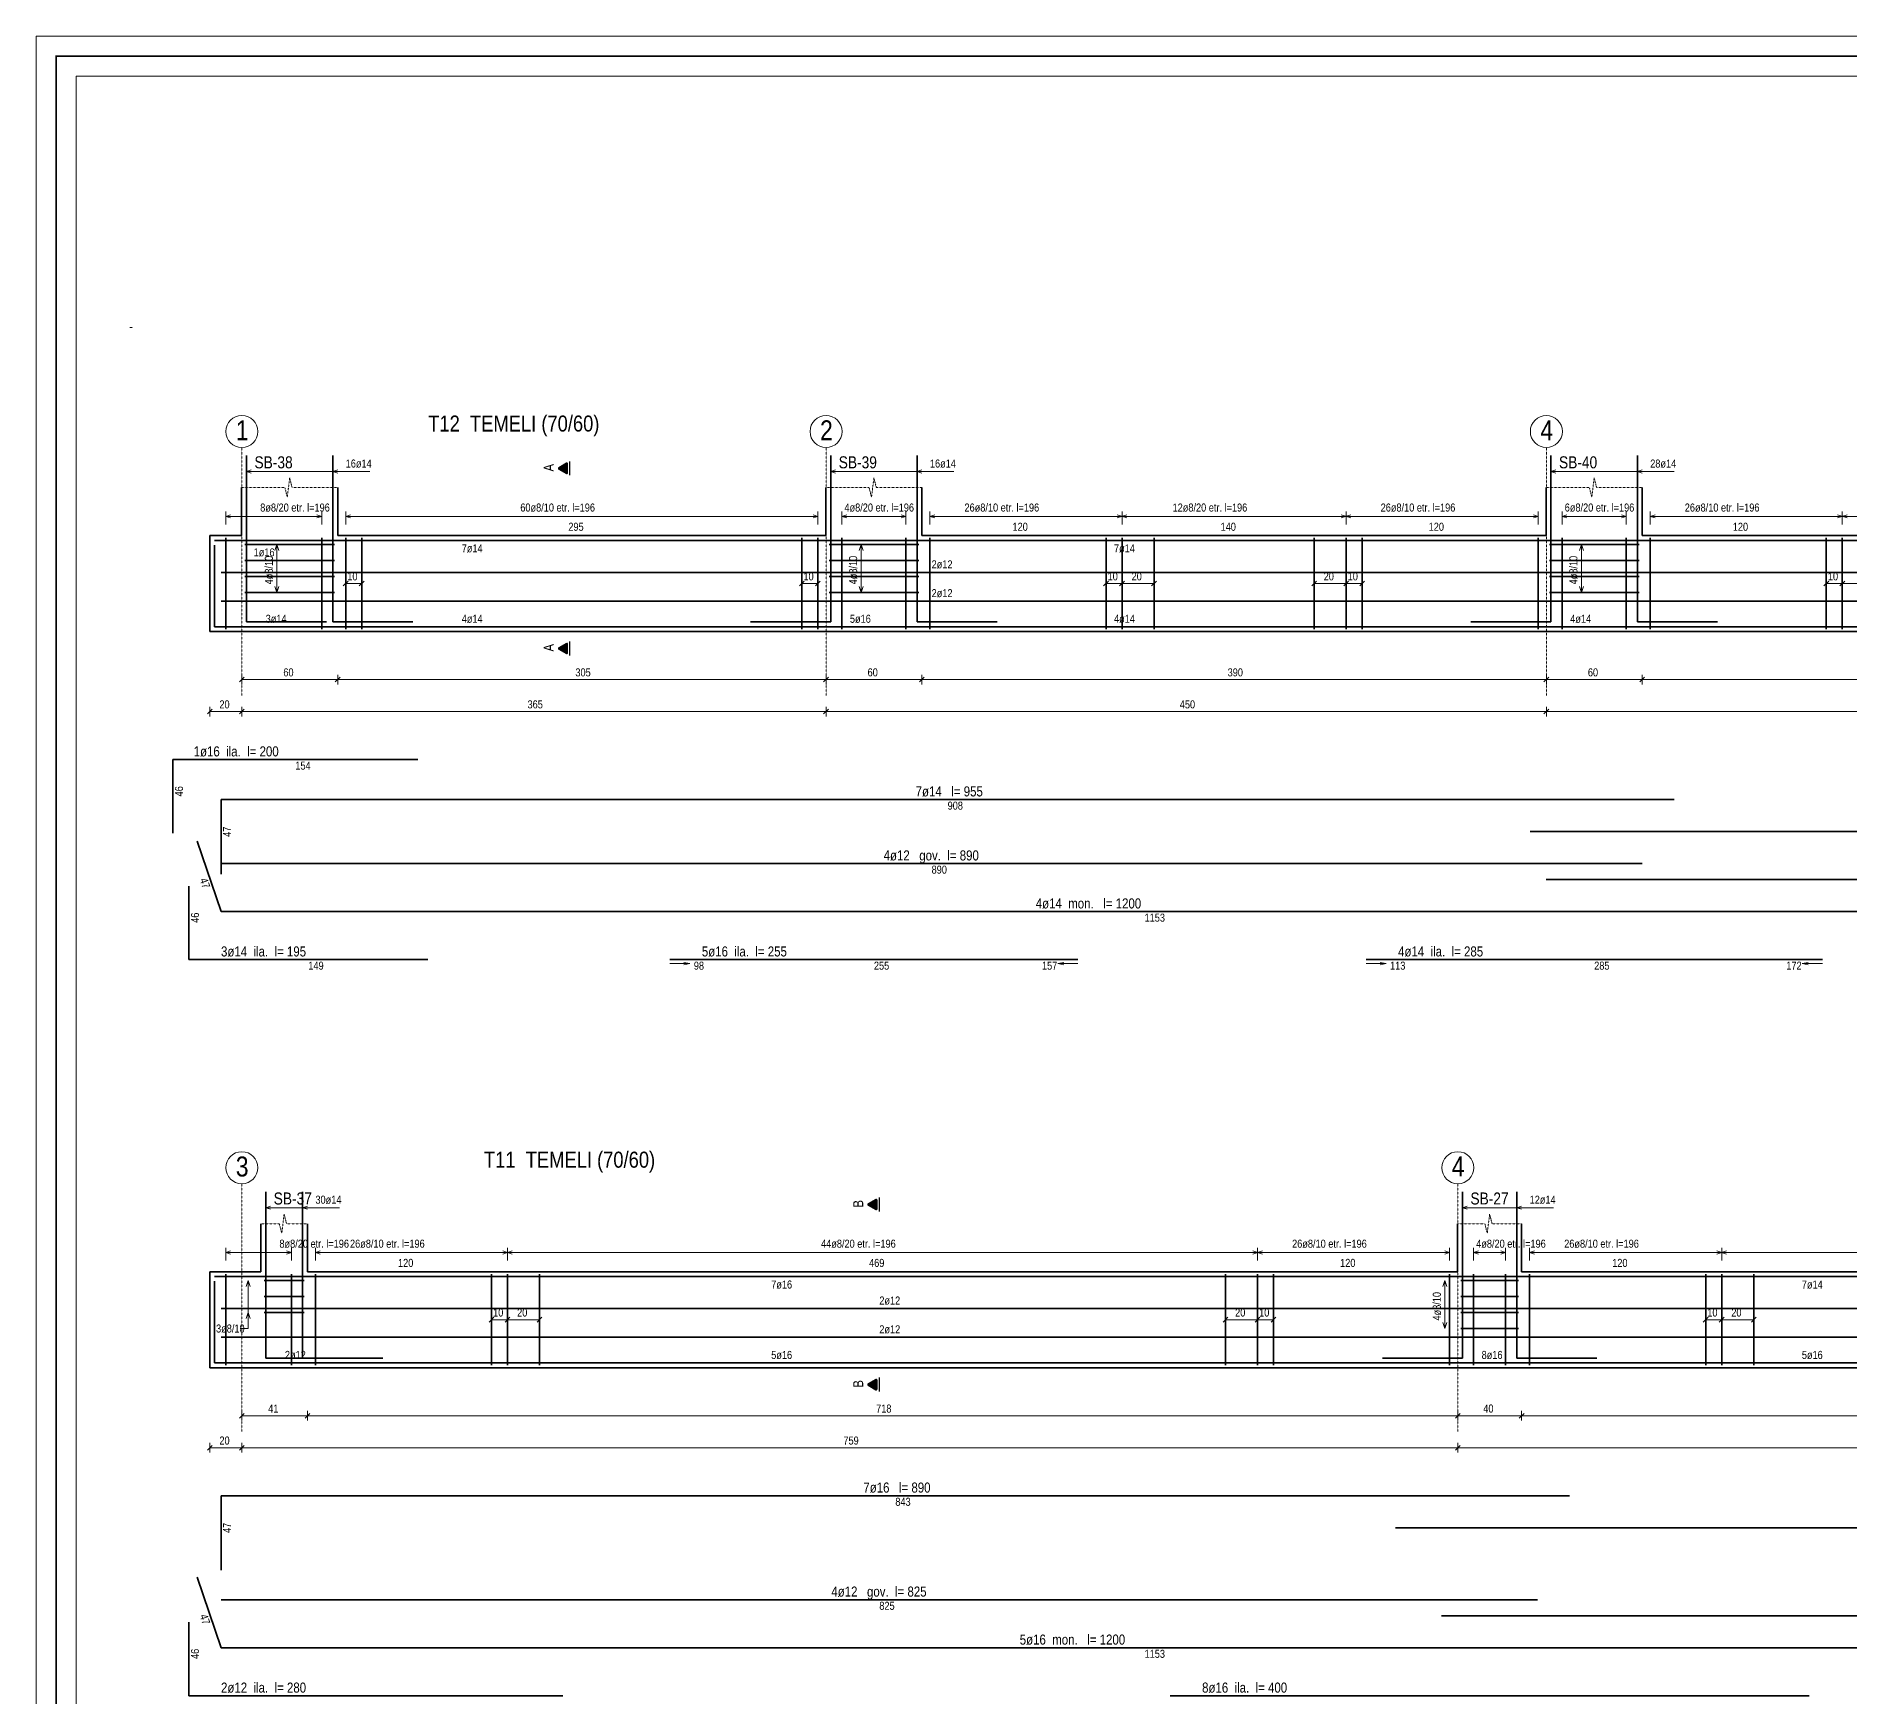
# Model space of a CAD drawing. Header units: millimetres. Extents: x -267 to 94375, y 6431 to 10838.
# Drawn here: x 8989 to 11255, y 8657 to 10732 of the extents above; entities that cross this region are included whole.
import ezdxf

# ---------------------------------------------------------------- set-up
doc = ezdxf.new("R2010")
doc.units = ezdxf.units.MM
doc.header["$LTSCALE"] = 0.0001
doc.linetypes.add('DASHED', pattern=[19.05, 12.7, -6.35])
for name, color, linetype, lineweight in [('AKS BALONU (BEYKENT)', 7, 'Continuous', 20), ('AKS CIZGISI (BEYKENT)', 252, 'DASHED', 20), ('AKS NO (BEYKENT)', 3, 'Continuous', 20), ('DONATI (BEYKENT)', 4, 'Continuous', 35), ('DONATI YAZISI (BEYKENT)', 3, 'Continuous', 20), ('FILIZ (BEYKENT)', 60, 'Continuous', 20), ('I.DONATI OKU (BEYKENT)', 160, 'Continuous', 20), ('KESIT ISMI (BEYKENT)', 6, 'Continuous', 20), ('KESIT SINIRI (BEYKENT)', 241, 'DASHED', 20), ('KESIT_(BEYKENT)', 151, 'Continuous', 25), ('KOLON ISMI (BEYKENT)', 91, 'Continuous', 20), ('OLCU (BEYKENT)', 14, 'Continuous', 20), ('OLCU YAZISI (BEYKENT)', 7, 'Continuous', 20), ('PENC2', 1, 'Continuous', 20), ('REBAR_DET2', 1, 'Continuous', 20), ('SHEETSUMMARY-50', 152, 'Continuous', 20), ('SheetView', 40, 'Continuous', 20), ('SheetViewOut', 231, 'Continuous', 20), ('TEMEL (BEYKENT)', 2, 'Continuous', 35), ('TEMEL ISMI (BEYKENT)', 40, 'Continuous', 20)]:
    doc.layers.add(name, color=color, linetype=linetype, lineweight=lineweight)
doc.styles.add('OLCU (BEYKENT)', font='')
doc.styles.add('stastyle', font='RomanSTA.ttf')
doc.styles.add('YAZI (BEYKENT)', font='')
doc.styles.get('OLCU (BEYKENT)').set_extended_font_data('Bahnschrift Light Condensed')
doc.styles.get('YAZI (BEYKENT)').set_extended_font_data('Bahnschrift Light Condensed')

msp = doc.modelspace()

# ---------------------------------------------------------------- hatches: boundary and pattern name
at = {"layer": 'KESIT_(BEYKENT)'}
h = msp.add_hatch(color=256, dxfattribs=at)
h.dxf.hatch_style = 1
h.paths.add_polyline_path([(9652.49, 10197.23, 0.5773503), (9650.99, 10198.1), (9641.49, 10192.61, 0.5773503), (9641.49, 10190.88), (9650.99, 10185.39, 0.5773503), (9652.49, 10186.26)])
h = msp.add_hatch(color=256, dxfattribs=at)
h.dxf.hatch_style = 1
h.paths.add_polyline_path([(9652.49, 9972.23, 0.5773503), (9650.99, 9973.1), (9641.49, 9967.61, 0.5773503), (9641.49, 9965.88), (9650.99, 9960.39, 0.5773503), (9652.49, 9961.26)])
h = msp.add_hatch(color=256, dxfattribs=at)
h.dxf.hatch_style = 1
h.paths.add_polyline_path([(10039.16, 9277.23, 0.5773503), (10037.66, 9278.1), (10028.16, 9272.61, 0.5773503), (10028.16, 9270.88), (10037.66, 9265.39, 0.5773503), (10039.16, 9266.26)])
h = msp.add_hatch(color=256, dxfattribs=at)
h.dxf.hatch_style = 1
h.paths.add_polyline_path([(10039.16, 9052.23, 0.5773503), (10037.66, 9053.1), (10028.16, 9047.61, 0.5773503), (10028.16, 9045.88), (10037.66, 9040.39, 0.5773503), (10039.16, 9041.26)])

# ---------------------------------------------------------------- linework, layer by layer
at = {"layer": 'AKS BALONU (BEYKENT)'}
for centre in [(9245.45, 10237.83), (9975.45, 10237.83), (10875.45, 10237.83), (9245.45, 9317.83), (10764.79, 9317.83)]:
    msp.add_circle(centre, 20, dxfattribs=at)
at = {"layer": 'AKS CIZGISI (BEYKENT)'}
for p, q in [((9245.45, 10217.83), (9245.45, 9907.83)), ((9975.45, 10217.83), (9975.45, 9907.83)), ((10875.45, 10217.83), (10875.45, 9907.83)), ((9245.45, 9297.83), (9245.45, 8987.83)), ((10764.79, 9297.83), (10764.79, 8987.83))]:
    msp.add_line(p, q, dxfattribs=at)
at = {"layer": 'DONATI (BEYKENT)'}
for p, q in [((9251.25, 9999.83), (9251.25, 10207.83)), ((9359.25, 9999.83), (9359.25, 10207.83)), ((9981.25, 9999.83), (9981.25, 10207.83)), ((10089.25, 9999.83), (10089.25, 10207.83)), ((10881.25, 9999.83), (10881.25, 10207.83)), ((10989.25, 9999.83), (10989.25, 10207.83)), ((9211.45, 10101.83), (21985.44, 10101.83)), ((9211.45, 9993.83), (9211.45, 10095.83)), ((9225.45, 10104.83), (9225.45, 9990.83)), ((9249.25, 10096.83), (9361.25, 10096.83)), ((9345.25, 10104.83), (9345.25, 9990.83)), ((9375.25, 10104.83), (9375.25, 9990.83)), ((9395.25, 10104.83), (9395.25, 9990.83)), ((9945.25, 10104.83), (9945.25, 9990.83)), ((9965.25, 10104.83), (9965.25, 9990.83)), ((9979.25, 10096.83), (10091.25, 10096.83)), ((9995.25, 10104.83), (9995.25, 9990.83)), ((10075.25, 10104.83), (10075.25, 9990.83)), ((10105.25, 10104.83), (10105.25, 9990.83)), ((10325.25, 10104.83), (10325.25, 9990.83)), ((10345.25, 10104.83), (10345.25, 9990.83)), ((10385.25, 10104.83), (10385.25, 9990.83)), ((10585.25, 10104.83), (10585.25, 9990.83)), ((10625.25, 10104.83), (10625.25, 9990.83)), ((10645.25, 10104.83), (10645.25, 9990.83)), ((10865.25, 10104.83), (10865.25, 9990.83)), ((10879.25, 10096.83), (10991.25, 10096.83)), ((10895.25, 10104.83), (10895.25, 9990.83)), ((10975.25, 10104.83), (10975.25, 9990.83)), ((11005.25, 10104.83), (11005.25, 9990.83)), ((11225.25, 10104.83), (11225.25, 9990.83)), ((11245.25, 10104.83), (11245.25, 9990.83)), ((9219.45, 10061.83), (12815.54, 10061.83)), ((9249.25, 10076.83), (9361.25, 10076.83)), ((9979.25, 10076.83), (10091.25, 10076.83)), ((10879.25, 10076.83), (10991.25, 10076.83)), ((9249.25, 10056.83), (9361.25, 10056.83)), ((9979.25, 10056.83), (10091.25, 10056.83)), ((10879.25, 10056.83), (10991.25, 10056.83)), ((9219.45, 10025.83), (12815.54, 10025.83)), ((9249.25, 10036.83), (9361.25, 10036.83)), ((9979.25, 10036.83), (10091.25, 10036.83)), ((10879.25, 10036.83), (10991.25, 10036.83)), ((9211.45, 9993.83), (21985.44, 9993.83)), ((9351.25, 9999.83), (9251.25, 9999.83)), ((9459.25, 9999.83), (9359.25, 9999.83)), ((9881.25, 9999.83), (9981.25, 9999.83)), ((10189.25, 9999.83), (10089.25, 9999.83)), ((10781.25, 9999.83), (10881.25, 9999.83)), ((11089.25, 9999.83), (10989.25, 9999.83)), ((9159.45, 9735.83), (9159.45, 9827.83)), ((9159.45, 9827.83), (9465.25, 9827.83)), ((9219.45, 9777.83), (9219.45, 9684.75)), ((9219.45, 9777.83), (11035.25, 9777.83)), ((9189.45, 9725.94), (9219.45, 9637.83)), ((10855.25, 9737.83), (12035.51, 9737.83)), ((9219.45, 9697.83), (10995.25, 9697.83)), ((10875.25, 9677.83), (12815.54, 9677.83)), ((9179.45, 9669.83), (9179.45, 9577.83)), ((9219.45, 9637.83), (11527.45, 9637.83)), ((9179.45, 9577.83), (9477.75, 9577.83)), ((9780.25, 9577.83), (10290.25, 9577.83)), ((10650.19, 9577.83), (11220.31, 9577.83)), ((9275.25, 9079.83), (9275.25, 9287.83)), ((9321.45, 9079.83), (9321.45, 9287.83)), ((10770.59, 9079.83), (10770.59, 9287.83)), ((10838.59, 9079.83), (10838.59, 9287.83)), ((9211.45, 9181.83), (21874.78, 9181.83)), ((9225.45, 9184.83), (9225.45, 9070.83)), ((9307.45, 9184.83), (9307.45, 9070.83)), ((9337.45, 9184.83), (9337.45, 9070.83)), ((9557.45, 9184.83), (9557.45, 9070.83)), ((9577.45, 9184.83), (9577.45, 9070.83)), ((9617.45, 9184.83), (9617.45, 9070.83)), ((10474.59, 9184.83), (10474.59, 9070.83)), ((10514.59, 9184.83), (10514.59, 9070.83)), ((10534.59, 9184.83), (10534.59, 9070.83)), ((10754.59, 9184.83), (10754.59, 9070.83)), ((10784.59, 9184.83), (10784.59, 9070.83)), ((10824.59, 9184.83), (10824.59, 9070.83)), ((10854.59, 9184.83), (10854.59, 9070.83)), ((11074.59, 9184.83), (11074.59, 9070.83)), ((11094.59, 9184.83), (11094.59, 9070.83)), ((11134.59, 9184.83), (11134.59, 9070.83)), ((9211.45, 9073.83), (9211.45, 9175.83)), ((9273.25, 9176.83), (9323.45, 9176.83)), ((9273.25, 9156.83), (9323.45, 9156.83)), ((10768.59, 9176.83), (10840.59, 9176.83)), ((10768.59, 9156.83), (10840.59, 9156.83)), ((9219.45, 9141.83), (13044.79, 9141.83)), ((9273.25, 9136.83), (9323.45, 9136.83)), ((10768.59, 9136.83), (10840.59, 9136.83)), ((10768.59, 9116.83), (10840.59, 9116.83)), ((9219.45, 9105.83), (13044.79, 9105.83)), ((9211.45, 9073.83), (21874.78, 9073.83)), ((9421.45, 9079.83), (9275.25, 9079.83)), ((10670.59, 9079.83), (10770.59, 9079.83)), ((10938.59, 9079.83), (10838.59, 9079.83)), ((9219.45, 8907.83), (9219.45, 8814.75)), ((9219.45, 8907.83), (10904.59, 8907.83)), ((10686.79, 8867.83), (12004.79, 8867.83)), ((9189.45, 8805.94), (9219.45, 8717.83)), ((9219.45, 8777.83), (10864.59, 8777.83)), ((9179.45, 8749.83), (9179.45, 8657.83)), ((10744.59, 8757.83), (13044.79, 8757.83)), ((9219.45, 8717.83), (11527.45, 8717.83)), ((9179.45, 8657.83), (9646.74, 8657.83)), ((10405.3, 8657.83), (11203.87, 8657.83))]:
    msp.add_line(p, q, dxfattribs=at)
at = {"layer": 'I.DONATI OKU (BEYKENT)'}
for p, q in [((9251.25, 10187.83), (9257.25, 10189.83)), ((9251.25, 10187.83), (9405.25, 10187.83)), ((9251.25, 10187.83), (9257.25, 10185.83)), ((9359.25, 10187.83), (9365.25, 10189.83)), ((9359.25, 10187.83), (9365.25, 10185.83)), ((9981.25, 10187.83), (9987.25, 10189.83)), ((9981.25, 10187.83), (10135.25, 10187.83)), ((9981.25, 10187.83), (9987.25, 10185.83)), ((10089.25, 10187.83), (10095.25, 10189.83)), ((10089.25, 10187.83), (10095.25, 10185.83)), ((10881.25, 10187.83), (10887.25, 10189.83)), ((10881.25, 10187.83), (11035.25, 10187.83)), ((10881.25, 10187.83), (10887.25, 10185.83)), ((10989.25, 10187.83), (10995.25, 10189.83)), ((10989.25, 10187.83), (10995.25, 10185.83)), ((9225.45, 10137.83), (9225.45, 10121.83)), ((9225.45, 10131.83), (9231.45, 10133.83)), ((9225.45, 10131.83), (9345.25, 10131.83)), ((9225.45, 10131.83), (9231.45, 10129.83)), ((9345.25, 10131.83), (9339.25, 10133.83)), ((9345.25, 10131.83), (9339.25, 10129.83)), ((9345.25, 10137.83), (9345.25, 10121.83)), ((9375.25, 10137.83), (9375.25, 10121.83)), ((9375.25, 10131.83), (9381.25, 10133.83)), ((9375.25, 10131.83), (9965.25, 10131.83)), ((9375.25, 10131.83), (9381.25, 10129.83)), ((9965.25, 10131.83), (9959.25, 10133.83)), ((9965.25, 10131.83), (9959.25, 10129.83)), ((9965.25, 10137.83), (9965.25, 10121.83)), ((9995.25, 10137.83), (9995.25, 10121.83)), ((9995.25, 10131.83), (10001.25, 10133.83)), ((9995.25, 10131.83), (10075.25, 10131.83)), ((9995.25, 10131.83), (10001.25, 10129.83)), ((10075.25, 10131.83), (10069.25, 10133.83)), ((10075.25, 10131.83), (10069.25, 10129.83)), ((10075.25, 10137.83), (10075.25, 10121.83)), ((10105.25, 10137.83), (10105.25, 10121.83)), ((10105.25, 10131.83), (10111.25, 10133.83)), ((10105.25, 10131.83), (10865.25, 10131.83)), ((10105.25, 10131.83), (10111.25, 10129.83)), ((10339.25, 10133.83), (10351.25, 10129.83)), ((10339.25, 10129.83), (10351.25, 10133.83)), ((10345.25, 10137.83), (10345.25, 10121.83)), ((10619.25, 10133.83), (10631.25, 10129.83)), ((10619.25, 10129.83), (10631.25, 10133.83)), ((10625.25, 10137.83), (10625.25, 10121.83)), ((10865.25, 10131.83), (10859.25, 10133.83)), ((10865.25, 10131.83), (10859.25, 10129.83)), ((10865.25, 10137.83), (10865.25, 10121.83)), ((10895.25, 10137.83), (10895.25, 10121.83)), ((10895.25, 10131.83), (10901.25, 10133.83)), ((10895.25, 10131.83), (10975.25, 10131.83)), ((10895.25, 10131.83), (10901.25, 10129.83)), ((10975.25, 10131.83), (10969.25, 10133.83)), ((10975.25, 10131.83), (10969.25, 10129.83)), ((10975.25, 10137.83), (10975.25, 10121.83)), ((11005.25, 10137.83), (11005.25, 10121.83)), ((11005.25, 10131.83), (11011.25, 10133.83)), ((11005.25, 10131.83), (11885.51, 10131.83)), ((11005.25, 10131.83), (11011.25, 10129.83)), ((11239.25, 10133.83), (11251.25, 10129.83)), ((11239.25, 10129.83), (11251.25, 10133.83)), ((11245.25, 10137.83), (11245.25, 10121.83)), ((9289.25, 10096.83), (9286.75, 10089.33)), ((9289.25, 10096.83), (9289.25, 10036.83)), ((9289.25, 10096.83), (9291.75, 10089.33)), ((10019.25, 10096.83), (10016.75, 10089.33)), ((10019.25, 10096.83), (10019.25, 10036.83)), ((10019.25, 10096.83), (10021.75, 10089.33)), ((10919.25, 10096.83), (10916.75, 10089.33)), ((10919.25, 10096.83), (10919.25, 10036.83)), ((10919.25, 10096.83), (10921.75, 10089.33)), ((9289.25, 10036.83), (9286.75, 10044.33)), ((9289.25, 10036.83), (9291.75, 10044.33)), ((10019.25, 10036.83), (10016.75, 10044.33)), ((10019.25, 10036.83), (10021.75, 10044.33)), ((10919.25, 10036.83), (10916.75, 10044.33)), ((10919.25, 10036.83), (10921.75, 10044.33)), ((9275.25, 9267.83), (9281.25, 9269.83)), ((9275.25, 9267.83), (9367.45, 9267.83)), ((9275.25, 9267.83), (9281.25, 9265.83)), ((9321.45, 9267.83), (9327.45, 9269.83)), ((9321.45, 9267.83), (9327.45, 9265.83)), ((10770.59, 9267.83), (10776.59, 9269.83)), ((10770.59, 9267.83), (10884.59, 9267.83)), ((10770.59, 9267.83), (10776.59, 9265.83)), ((10838.59, 9267.83), (10844.59, 9269.83)), ((10838.59, 9267.83), (10844.59, 9265.83)), ((9225.45, 9217.83), (9225.45, 9201.83)), ((9225.45, 9211.83), (9231.45, 9213.83)), ((9225.45, 9211.83), (9307.45, 9211.83)), ((9225.45, 9211.83), (9231.45, 9209.83)), ((9307.45, 9211.83), (9301.45, 9213.83)), ((9307.45, 9211.83), (9301.45, 9209.83)), ((9307.45, 9217.83), (9307.45, 9201.83)), ((9337.45, 9217.83), (9337.45, 9201.83)), ((9337.45, 9211.83), (9343.45, 9213.83)), ((9337.45, 9211.83), (10754.59, 9211.83)), ((9337.45, 9211.83), (9343.45, 9209.83)), ((9571.45, 9213.83), (9583.45, 9209.83)), ((9571.45, 9209.83), (9583.45, 9213.83)), ((9577.45, 9217.83), (9577.45, 9201.83)), ((10508.59, 9213.83), (10520.59, 9209.83)), ((10508.59, 9209.83), (10520.59, 9213.83)), ((10514.59, 9217.83), (10514.59, 9201.83)), ((10754.59, 9211.83), (10748.59, 9213.83)), ((10754.59, 9211.83), (10748.59, 9209.83)), ((10754.59, 9217.83), (10754.59, 9201.83)), ((10784.59, 9217.83), (10784.59, 9201.83)), ((10784.59, 9211.83), (10790.59, 9213.83)), ((10784.59, 9211.83), (10824.59, 9211.83)), ((10784.59, 9211.83), (10790.59, 9209.83)), ((10824.59, 9211.83), (10818.59, 9213.83)), ((10824.59, 9211.83), (10818.59, 9209.83)), ((10824.59, 9217.83), (10824.59, 9201.83)), ((10854.59, 9217.83), (10854.59, 9201.83)), ((10854.59, 9211.83), (10860.59, 9213.83)), ((10854.59, 9211.83), (11834.79, 9211.83)), ((10854.59, 9211.83), (10860.59, 9209.83)), ((11088.59, 9213.83), (11100.59, 9209.83)), ((11088.59, 9209.83), (11100.59, 9213.83)), ((11094.59, 9217.83), (11094.59, 9201.83)), ((9253.25, 9176.83), (9250.75, 9169.33)), ((9253.25, 9176.83), (9253.25, 9116.83)), ((9253.25, 9176.83), (9255.75, 9169.33)), ((10748.59, 9176.83), (10746.09, 9169.33)), ((10748.59, 9176.83), (10748.59, 9116.83)), ((10748.59, 9176.83), (10751.09, 9169.33)), ((9253.25, 9136.83), (9250.75, 9129.33)), ((9253.25, 9136.83), (9255.75, 9129.33)), ((9243.25, 9116.83), (9253.25, 9116.83)), ((10748.59, 9116.83), (10746.09, 9124.33)), ((10748.59, 9116.83), (10751.09, 9124.33))]:
    msp.add_line(p, q, dxfattribs=at)
at = {"layer": 'KESIT SINIRI (BEYKENT)'}
for p, q in [((9302.25, 10155.83), (9305.25, 10179.83)), ((9305.25, 10179.83), (9308.25, 10167.83)), ((10032.25, 10155.83), (10035.25, 10179.83)), ((10035.25, 10179.83), (10038.25, 10167.83)), ((10932.25, 10155.83), (10935.25, 10179.83)), ((10935.25, 10179.83), (10938.25, 10167.83)), ((9245.25, 10167.83), (9299.25, 10167.83)), ((9299.25, 10167.83), (9302.25, 10155.83)), ((9308.25, 10167.83), (9365.25, 10167.83)), ((9975.25, 10167.83), (10029.25, 10167.83)), ((10029.25, 10167.83), (10032.25, 10155.83)), ((10038.25, 10167.83), (10095.25, 10167.83)), ((10875.25, 10167.83), (10929.25, 10167.83)), ((10929.25, 10167.83), (10932.25, 10155.83)), ((10938.25, 10167.83), (10995.25, 10167.83)), ((9269.25, 9247.83), (9292.35, 9247.83)), ((9292.35, 9247.83), (9295.35, 9235.83)), ((9295.35, 9235.83), (9298.35, 9259.83)), ((9298.35, 9259.83), (9301.35, 9247.83)), ((9301.35, 9247.83), (9327.45, 9247.83)), ((10764.59, 9247.83), (10798.59, 9247.83)), ((10798.59, 9247.83), (10801.59, 9235.83)), ((10801.59, 9235.83), (10804.59, 9259.83)), ((10804.59, 9259.83), (10807.59, 9247.83)), ((10807.59, 9247.83), (10844.59, 9247.83))]:
    msp.add_line(p, q, dxfattribs=at)
at = {"layer": 'KESIT_(BEYKENT)'}
for p, q in [((9654.99, 10200.41), (9654.99, 10183.09)), ((9654.99, 9975.41), (9654.99, 9958.09)), ((10041.66, 9280.41), (10041.66, 9263.09)), ((10041.66, 9055.41), (10041.66, 9038.09))]:
    msp.add_line(p, q, dxfattribs=at)
at = {"layer": 'KESIT_(BEYKENT)', "flags": 128}
for points in [[(9650.99, 10198.1), (9641.49, 10192.61, 0.5773503), (9641.49, 10190.88), (9650.99, 10185.39, 0.5773503), (9652.49, 10186.26), (9652.49, 10197.23, 0.5773503)], [(9650.99, 9973.1), (9641.49, 9967.61, 0.5773503), (9641.49, 9965.88), (9650.99, 9960.39, 0.5773503), (9652.49, 9961.26), (9652.49, 9972.23, 0.5773503)], [(10037.66, 9278.1), (10028.16, 9272.61, 0.5773503), (10028.16, 9270.88), (10037.66, 9265.39, 0.5773503), (10039.16, 9266.26), (10039.16, 9277.23, 0.5773503)], [(10037.66, 9053.1), (10028.16, 9047.61, 0.5773503), (10028.16, 9045.88), (10037.66, 9040.39, 0.5773503), (10039.16, 9041.26), (10039.16, 9052.23, 0.5773503)]]:
    msp.add_lwpolyline(points, format="xyb", close=True, dxfattribs=at)
at = {"layer": 'OLCU (BEYKENT)'}
for p, q in [((9378.25, 10050.83), (9372.25, 10044.83)), ((9375.25, 10053.83), (9375.25, 10041.83)), ((9375.25, 10047.83), (9395.25, 10047.83)), ((9392.25, 10044.83), (9398.25, 10050.83)), ((9948.25, 10050.83), (9942.25, 10044.83)), ((9945.25, 10053.83), (9945.25, 10041.83)), ((9945.25, 10047.83), (9965.25, 10047.83)), ((9962.25, 10044.83), (9968.25, 10050.83)), ((10328.25, 10050.83), (10322.25, 10044.83)), ((10325.25, 10053.83), (10325.25, 10041.83)), ((10325.25, 10047.83), (10385.25, 10047.83)), ((10348.25, 10050.83), (10342.25, 10044.83)), ((10345.25, 10053.83), (10345.25, 10041.83)), ((10382.25, 10044.83), (10388.25, 10050.83)), ((10588.25, 10050.83), (10582.25, 10044.83)), ((10585.25, 10053.83), (10585.25, 10041.83)), ((10585.25, 10047.83), (10645.25, 10047.83)), ((10628.25, 10050.83), (10622.25, 10044.83)), ((10625.25, 10053.83), (10625.25, 10041.83)), ((10642.25, 10044.83), (10648.25, 10050.83)), ((11228.25, 10050.83), (11222.25, 10044.83)), ((11225.25, 10053.83), (11225.25, 10041.83)), ((11225.25, 10047.83), (11285.25, 10047.83)), ((11248.25, 10050.83), (11242.25, 10044.83)), ((11245.25, 10053.83), (11245.25, 10041.83)), ((9248.45, 9930.83), (9242.45, 9924.83)), ((9245.45, 9933.83), (9245.45, 9921.83)), ((9245.45, 9927.83), (9975.25, 9927.83)), ((9368.25, 9930.83), (9362.25, 9924.83)), ((9365.25, 9933.83), (9365.25, 9921.83)), ((9978.45, 9930.83), (9972.45, 9924.83)), ((9975.45, 9933.83), (9975.45, 9921.83)), ((9975.45, 9927.83), (10875.25, 9927.83)), ((10098.25, 9930.83), (10092.25, 9924.83)), ((10095.25, 9933.83), (10095.25, 9921.83)), ((10878.45, 9930.83), (10872.45, 9924.83)), ((10875.45, 9933.83), (10875.45, 9921.83)), ((10875.45, 9927.83), (14285.45, 9927.83)), ((10998.25, 9930.83), (10992.25, 9924.83)), ((10995.25, 9933.83), (10995.25, 9921.83)), ((9208.45, 9890.83), (9202.45, 9884.83)), ((9205.45, 9893.83), (9205.45, 9881.83)), ((9205.45, 9887.83), (21987.44, 9887.83)), ((9248.45, 9890.83), (9242.45, 9884.83)), ((9245.45, 9893.83), (9245.45, 9881.83)), ((9978.45, 9890.83), (9972.45, 9884.83)), ((9975.45, 9893.83), (9975.45, 9881.83)), ((10878.45, 9890.83), (10872.45, 9884.83)), ((10875.45, 9893.83), (10875.45, 9881.83)), ((9557.45, 9133.83), (9557.45, 9121.83)), ((9577.45, 9133.83), (9577.45, 9121.83)), ((10474.59, 9133.83), (10474.59, 9121.83)), ((10514.59, 9133.83), (10514.59, 9121.83)), ((11074.59, 9133.83), (11074.59, 9121.83)), ((11094.59, 9133.83), (11094.59, 9121.83)), ((9560.45, 9130.83), (9554.45, 9124.83)), ((9557.45, 9127.83), (9617.45, 9127.83)), ((9580.45, 9130.83), (9574.45, 9124.83)), ((9614.45, 9124.83), (9620.45, 9130.83)), ((10477.59, 9130.83), (10471.59, 9124.83)), ((10474.59, 9127.83), (10534.59, 9127.83)), ((10517.59, 9130.83), (10511.59, 9124.83)), ((10531.59, 9124.83), (10537.59, 9130.83)), ((11077.59, 9130.83), (11071.59, 9124.83)), ((11074.59, 9127.83), (11134.59, 9127.83)), ((11097.59, 9130.83), (11091.59, 9124.83)), ((11131.59, 9124.83), (11137.59, 9130.83)), ((9248.45, 9010.83), (9242.45, 9004.83)), ((9245.45, 9013.83), (9245.45, 9001.83)), ((9245.45, 9007.83), (10764.59, 9007.83)), ((9330.45, 9010.83), (9324.45, 9004.83)), ((9327.45, 9013.83), (9327.45, 9001.83)), ((10767.79, 9010.83), (10761.79, 9004.83)), ((10764.79, 9013.83), (10764.79, 9001.83)), ((10764.79, 9007.83), (14174.79, 9007.83)), ((10847.59, 9010.83), (10841.59, 9004.83)), ((10844.59, 9013.83), (10844.59, 9001.83)), ((9205.45, 8973.83), (9205.45, 8961.83)), ((9245.45, 8973.83), (9245.45, 8961.83)), ((10764.79, 8973.83), (10764.79, 8961.83)), ((9208.45, 8970.83), (9202.45, 8964.83)), ((9205.45, 8967.83), (21876.78, 8967.83)), ((9248.45, 8970.83), (9242.45, 8964.83)), ((10767.79, 8970.83), (10761.79, 8964.83))]:
    msp.add_line(p, q, dxfattribs=at)
at = {"layer": 'REBAR_DET2'}
for p, q in [((9780.25, 9572.83), (9805.25, 9572.83)), ((9805.25, 9572.83), (9797.89, 9574.29)), ((9805.25, 9572.83), (9797.89, 9571.37)), ((10265.25, 9572.83), (10272.61, 9574.29)), ((10290.25, 9572.83), (10265.25, 9572.83)), ((10265.25, 9572.83), (10272.61, 9571.37)), ((10650.19, 9572.83), (10675.19, 9572.83)), ((10675.19, 9572.83), (10667.83, 9574.29)), ((10675.19, 9572.83), (10667.83, 9571.37)), ((11195.31, 9572.83), (11202.67, 9574.29)), ((11220.31, 9572.83), (11195.31, 9572.83)), ((11195.31, 9572.83), (11202.67, 9571.37))]:
    msp.add_line(p, q, dxfattribs=at)
at = {"layer": 'SHEETSUMMARY-50', "const_width": 2, "flags": 128}
msp.add_lwpolyline([(9013.61, 6556.81), (39480.33, 6556.81), (39480.33, 10706.81), (9013.61, 10706.81)], close=True, dxfattribs=at)
at = {"layer": 'SheetView'}
msp.add_lwpolyline([(9038.61, 6581.81), (38855.33, 6581.81), (38855.33, 10681.81), (9038.61, 10681.81)], close=True, dxfattribs=at)
at = {"layer": 'SheetViewOut'}
msp.add_lwpolyline([(8988.61, 6531.81), (39505.33, 6531.81), (39505.33, 10731.81), (8988.61, 10731.81)], close=True, dxfattribs=at)
at = {"layer": 'TEMEL (BEYKENT)'}
for p, q in [((9245.25, 10167.83), (9245.25, 10107.83)), ((9365.25, 10167.83), (9365.25, 10107.83)), ((9975.25, 10107.83), (9975.25, 10167.83)), ((10095.25, 10167.83), (10095.25, 10107.83)), ((10875.25, 10107.83), (10875.25, 10167.83)), ((10995.25, 10167.83), (10995.25, 10107.83)), ((9205.45, 10107.83), (9205.45, 9987.83)), ((9205.45, 10107.83), (9245.25, 10107.83)), ((9365.25, 10107.83), (9975.25, 10107.83)), ((10095.25, 10107.83), (10875.25, 10107.83)), ((10995.25, 10107.83), (11895.51, 10107.83)), ((9205.45, 9987.83), (21987.44, 9987.83)), ((9269.25, 9247.83), (9269.25, 9187.83)), ((9327.45, 9247.83), (9327.45, 9187.83)), ((10764.59, 9187.83), (10764.59, 9247.83)), ((10844.59, 9247.83), (10844.59, 9187.83)), ((9205.45, 9187.83), (9205.45, 9067.83)), ((9205.45, 9187.83), (9269.25, 9187.83)), ((9327.45, 9187.83), (10764.59, 9187.83)), ((10844.59, 9187.83), (11844.79, 9187.83)), ((9205.45, 9067.83), (21876.78, 9067.83))]:
    msp.add_line(p, q, dxfattribs=at)

# ---------------------------------------------------------------- texts
at = {"layer": 'AKS NO (BEYKENT)', "style": 'YAZI (BEYKENT)'}
for s, p in [('1', (9237.95, 10226.83)), ('2', (9967.95, 10226.83)), ('4', (10867.95, 10226.83)), ('3', (9237.95, 9306.83)), ('4', (10757.29, 9306.83))]:
    msp.add_text(s, height=25, dxfattribs=at).set_placement(p)
at = {"layer": 'DONATI YAZISI (BEYKENT)', "style": 'YAZI (BEYKENT)'}
for s, height, p in [(' 8ø8/20 etr. l=196', 10, (9265.25, 10137.83)), (' 60ø8/10 etr. l=196', 10, (9590.25, 10137.83)), (' 4ø8/20 etr. l=196', 10, (9995.25, 10137.83)), (' 26ø8/10 etr. l=196', 10, (10145.25, 10137.83)), (' 12ø8/20 etr. l=196', 10, (10405.25, 10137.83)), (' 26ø8/10 etr. l=196', 10, (10665.25, 10137.83)), (' 6ø8/20 etr. l=196', 10, (10895.25, 10137.83)), (' 26ø8/10 etr. l=196', 10, (11045.25, 10137.83)), ('1ø16', 10, (9260.25, 10081.83)), ('7ø14', 10, (9520.25, 10086.83)), ('7ø14', 10, (10335.25, 10086.83)), ('2ø12', 10, (10107.35, 10066.83)), ('2ø12', 10, (10107.35, 10030.83)), ('3ø14', 10, (9275.25, 9998.83)), ('4ø14', 10, (9520.25, 9998.83)), ('5ø16', 10, (10005.25, 9998.83)), ('4ø14', 10, (10335.25, 9998.83)), ('4ø14', 10, (10905.25, 9998.83)), ('1ø16  ila.  l= 200', 12.5, (9185.25, 9831.83)), ('7ø14   l= 955', 12.5, (10087.35, 9781.83)), ('4ø12   gov.  l= 890', 12.5, (10047.35, 9701.83)), (' 4ø14  mon.   l= 1200', 12.5, (10233.45, 9641.83)), ('3ø14  ila.  l= 195', 12.5, (9219.45, 9581.83)), ('5ø16  ila.  l= 255', 12.5, (9820.25, 9581.83)), ('4ø14  ila.  l= 285', 12.5, (10690.19, 9581.83)), (' 8ø8/20 etr. l=196', 10, (9289.25, 9217.83)), (' 26ø8/10 etr. l=196', 10, (9377.45, 9217.83)), (' 44ø8/20 etr. l=196', 10, (9966.02, 9217.83)), (' 26ø8/10 etr. l=196', 10, (10554.59, 9217.83)), (' 4ø8/20 etr. l=196', 10, (10784.59, 9217.83)), (' 26ø8/10 etr. l=196', 10, (10894.59, 9217.83)), ('7ø16', 10, (9906.92, 9166.83)), ('2ø12', 10, (10042.02, 9146.83)), ('7ø14', 10, (11194.69, 9166.83)), ('3ø8/10', 10, (9213.25, 9111.83)), ('2ø12', 10, (10042.02, 9110.83)), ('2ø12', 10, (9299.25, 9078.83)), ('5ø16', 10, (9906.92, 9078.83)), ('8ø16', 10, (10794.59, 9078.83)), ('5ø16', 10, (11194.69, 9078.83)), ('7ø16   l= 890', 12.5, (10022.02, 8911.83)), ('4ø12   gov.  l= 825', 12.5, (9982.02, 8781.83)), (' 5ø16  mon.   l= 1200', 12.5, (10213.45, 8721.83)), ('2ø12  ila.  l= 280', 12.5, (9219.45, 8661.83)), ('8ø16  ila.  l= 400', 12.5, (10445.3, 8661.83))]:
    msp.add_text(s, height=height, dxfattribs=at).set_placement(p)
for p in [(9284.25, 10046.83), (10014.25, 10046.83), (10914.25, 10046.83), (10743.59, 9126.83)]:
    msp.add_text('4ø8/10', height=10, rotation=90, dxfattribs=at).set_placement(p)
at = {"layer": 'FILIZ (BEYKENT)', "style": 'YAZI (BEYKENT)'}
for s, p in [('16ø14', (9375.25, 10192.83)), ('16ø14', (10105.25, 10192.83)), ('28ø14', (11005.25, 10192.83)), ('30ø14', (9337.45, 9272.83)), ('12ø14', (10854.59, 9272.83))]:
    msp.add_text(s, height=10, dxfattribs=at).set_placement(p)
at = {"layer": 'KESIT ISMI (BEYKENT)', "style": 'YAZI (BEYKENT)'}
for s, p in [('A', (9635.25, 10187.83)), ('A', (9635.25, 9962.83)), ('B', (10021.92, 9267.83)), ('B', (10021.92, 9042.83))]:
    msp.add_text(s, height=12.5, rotation=90, dxfattribs=at).set_placement(p)
at = {"layer": 'KOLON ISMI (BEYKENT)', "style": 'YAZI (BEYKENT)'}
for s, p in [('SB-38', (9261.25, 10191.83)), ('SB-39', (9991.25, 10191.83)), ('SB-40', (10891.25, 10191.83)), ('SB-37', (9285.25, 9271.83)), ('SB-27', (10780.59, 9271.83))]:
    msp.add_text(s, height=15, dxfattribs=at).set_placement(p)
at = {"layer": 'OLCU YAZISI (BEYKENT)', "style": 'OLCU (BEYKENT)'}
for s, p in [(' 295', (9650.25, 10113.83)), (' 120', (10205.25, 10113.83)), (' 140', (10465.25, 10113.83)), (' 120', (10725.25, 10113.83)), (' 120', (11105.25, 10113.83)), ('10', (9377.25, 10051.83)), ('10', (9947.25, 10051.83)), ('10', (10327.25, 10051.83)), ('20', (10357.25, 10051.83)), ('20', (10597.25, 10051.83)), ('10', (10627.25, 10051.83)), ('10', (11227.25, 10051.83)), ('60', (9297.35, 9931.83)), ('305', (9662.25, 9931.83)), ('60', (10027.35, 9931.83)), ('390', (10477.25, 9931.83)), ('60', (10927.35, 9931.83)), ('20', (9217.45, 9891.83)), ('365', (9602.45, 9891.83)), ('450', (10417.45, 9891.83)), ('154', (9312.35, 9815.33)), ('908', (10127.35, 9765.33)), ('890', (10107.35, 9685.33)), ('1153', (10373.45, 9625.33)), ('149', (9328.6, 9565.33)), ('98', (9810.25, 9565.33)), ('255', (10035.25, 9565.33)), ('157', (10245.25, 9565.33)), ('113', (10680.19, 9565.33)), ('285', (10935.25, 9565.33)), ('172', (11175.31, 9565.33)), (' 120', (9437.45, 9193.83)), (' 469', (10026.02, 9193.83)), (' 120', (10614.59, 9193.83)), (' 120', (10954.59, 9193.83)), ('10', (9559.45, 9131.83)), ('20', (9589.45, 9131.83)), ('20', (10486.59, 9131.83)), ('10', (10516.59, 9131.83)), ('10', (11076.59, 9131.83)), ('20', (11106.59, 9131.83)), ('41', (9278.45, 9011.83)), ('718', (10038.02, 9011.83)), ('40', (10796.69, 9011.83)), ('20', (9217.45, 8971.83)), ('759', (9997.12, 8971.83)), ('843', (10062.02, 8895.33)), ('825', (10042.02, 8765.33)), ('1153', (10373.45, 8705.33))]:
    msp.add_text(s, height=10, dxfattribs=at).set_placement(p)
for s, rotation, p in [('46', 90, (9171.95, 9781.83)), ('47', 90, (9231.95, 9731.29)), ('47', 288.80209, (9192.62, 9677.86)), ('46', 90, (9191.95, 9623.83)), ('47', 90, (9231.95, 8861.29)), ('47', 288.80209, (9192.62, 8757.86)), ('46', 90, (9191.95, 8703.83))]:
    msp.add_text(s, height=10, rotation=rotation, dxfattribs=at).set_placement(p)
at = {"layer": 'PENC2', "style": 'stastyle'}
msp.add_text('2# TEMEL CIZIMI/25//d:\\projeler\\projeler2025\\oncan_mimarlik\\yasampark\\STATIK_OTP\\YP_OTP_08', height=0.05, dxfattribs=at).set_placement((9105.45, 10367.83))
at = {"layer": 'TEMEL ISMI (BEYKENT)', "style": 'YAZI (BEYKENT)'}
for s, p in [('T12  TEMELI (70/60)', (9478.36, 10237.83)), ('T11  TEMELI (70/60)', (9547.99, 9317.83))]:
    msp.add_text(s, height=20, dxfattribs=at).set_placement(p)

doc.saveas('drawing.dxf')
